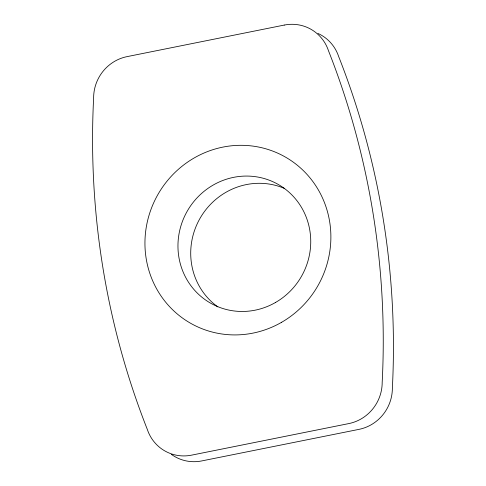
<?xml version="1.0" encoding="UTF-8"?>
<svg xmlns="http://www.w3.org/2000/svg" width="486" height="486" viewBox="0 0 486 486"><rect width="100%" height="100%" fill="white"/><g stroke="black" fill="none" stroke-linecap="round" stroke-linejoin="round"><path stroke-width="0.73" d="M171.364 454.343A40.994 39.457 -60.4 0 0 201.739 460.928L358.984 429.363A40.994 39.457 -60.4 0 0 392.372 388.028A798.814 768.907 -60.4 0 0 338.687 56.601A40.994 39.457 -60.4 0 0 317.947 33.437M217.801 306.854A68.326 65.768 -60.4 0 1 199.819 218.712A68.326 65.768 -60.4 0 1 284.565 188.471M284.261 25.072L127.016 56.637A40.994 39.457 -60.4 0 0 93.628 97.972A798.814 768.907 -60.4 0 0 147.313 429.399A40.994 39.457 -60.4 0 0 191.557 455.151L348.808 423.585A40.994 39.457 -60.4 0 0 382.19 382.251A798.814 768.907 -60.4 0 0 328.512 50.823A40.994 39.457 -60.4 0 0 284.261 25.072M281.661 322.261A95.669 92.085 -60.4 0 0 287.074 158.047A95.669 92.085 -60.4 0 0 144.992 240.029A95.669 92.085 -60.4 0 0 281.661 322.261M275.598 302.432A68.326 65.768 -60.4 0 0 279.462 185.16A68.326 65.768 -60.4 0 0 177.991 243.711A68.326 65.768 -60.4 0 0 275.598 302.432"/></g></svg>
